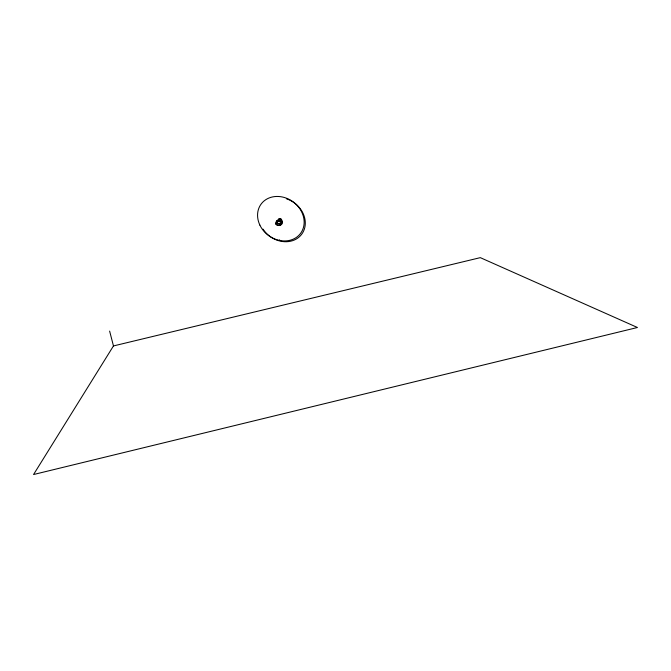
<?xml version="1.0" encoding="UTF-8"?>
<svg xmlns="http://www.w3.org/2000/svg" width="671" height="671" viewBox="0 0 671 671"><rect width="100%" height="100%" fill="white"/><g stroke="black" fill="none" stroke-linecap="round" stroke-linejoin="round"><path stroke-width="1.01" d="M279.606 225.347A2.441 1.166 6.4 0 1 276.075 224.148L276.192 222.327A6.827 3.263 6.5 0 1 279.119 219.685L280.394 219.669L280.218 221.254L280.872 221.648A5.502 2.634 6.3 0 1 280.587 225.037L279.53 225.271A2.281 1.09 6.4 0 1 276.234 224.148L276.184 223.921M276.234 224.148L276.351 222.336A6.66 3.179 6.5 0 1 279.211 219.761L279.882 219.627M279.253 221.212L279.43 219.627M276.301 223.116A6.66 3.187 6.5 0 1 279.035 221.346L279.706 221.212L279.866 219.534M280.923 220.096A5.343 2.55 6.3 0 1 280.646 223.376L280 223.611L279.815 225.204L280.47 224.97A5.334 2.55 6.3 0 0 280.746 221.682L280.126 221.313L280.302 219.727L281.048 220.063A5.502 2.625 6.3 0 1 280.772 223.443L279.782 223.753A2.441 1.166 6.4 0 1 276.251 222.554M279.916 225.271L280.092 223.678M280.772 221.589L280.948 220.004M113.466 345.934L33.55 474.531L637.45 327.498L480.31 257.647L113.466 345.934L109.625 331.097M279.295 240.386L279.656 239.882M280 223.611L279.706 223.678A2.281 1.09 6.4 0 1 276.41 222.554M280.218 221.254L278.943 221.271A6.819 3.263 6.5 0 0 276.016 223.913L276.075 224.148M279.706 221.212L280.126 221.313M286.366 198.75A24.458 20.742 36.7 0 1 301.564 234.422A24.458 20.742 36.7 0 1 263.007 229.147M278.683 220.474A1.694 1.434 36.8 0 1 280.033 218.553A1.694 1.434 36.8 0 1 281.686 220.725A1.694 1.434 36.8 0 1 279.203 221.162M278.364 220.34A1.694 1.434 36.8 0 1 280.252 218.897A1.694 1.434 36.8 0 1 281.325 221.321A1.694 1.434 36.8 0 1 278.708 221.103M259.87 225.095A24.575 20.843 36.8 0 0 300.113 233.961A24.575 20.843 36.8 0 0 282.592 197.039A24.575 20.843 36.8 0 0 259.87 225.095"/></g></svg>
